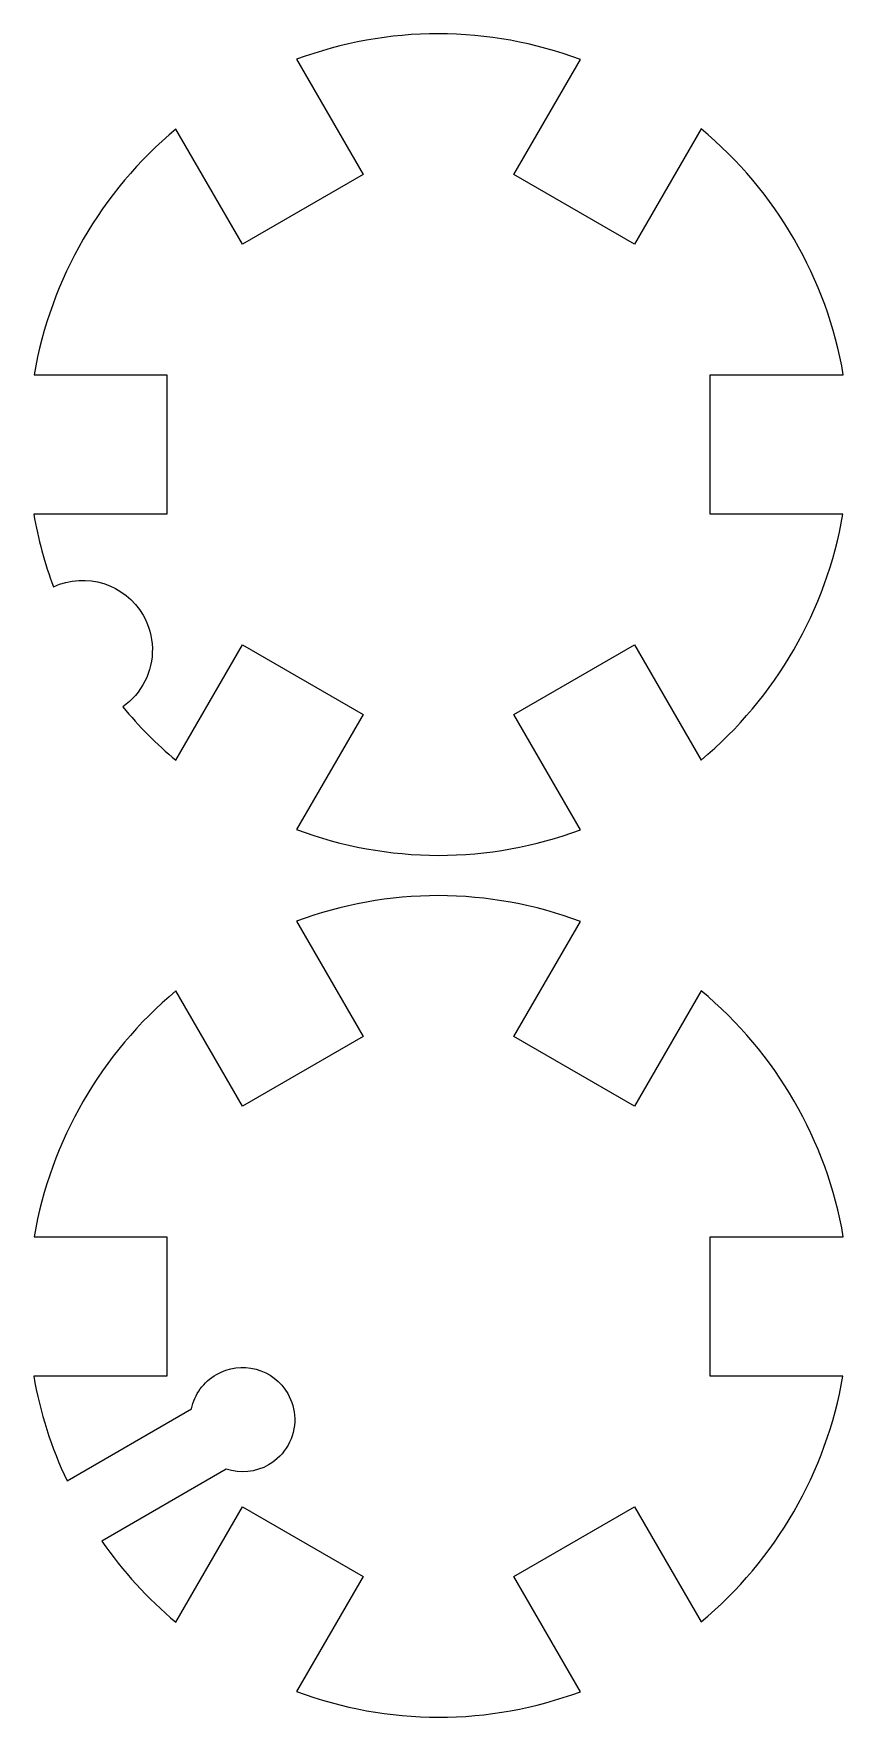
# Model space of a CAD drawing. Extents: x 80 to 228, y 59 to 366.
import ezdxf

# ---------------------------------------------------------------- set-up
doc = ezdxf.new("R2010")
doc.units = 0
doc.layers.add('Layer_1', color=7, linetype='CONTINUOUS')

msp = doc.modelspace()

# ---------------------------------------------------------------- linework, layer by layer
at = {"layer": 'Layer_1', "color": 7}
for p, q in [((128.116437, 360.922772), (140.246481, 339.912654)), ((167.779686, 339.912654), (179.890437, 360.889159)), ((201.92361, 348.251982), (189.776481, 327.212654)), ((140.246481, 339.912654), (118.249686, 327.212654)), ((189.776481, 327.212654), (167.779686, 339.912654)), ((80.246141, 303.368744), (104.483072, 303.368744)), ((104.483072, 303.368744), (104.483072, 277.968744)), ((203.543081, 277.968744), (203.543081, 303.368744)), ((203.543081, 303.368744), (227.857188, 303.368744)), ((227.857188, 303.368744), (227.857188, 303.368744)), ((227.78002, 277.968744), (203.543081, 277.968744)), ((106.102548, 233.084911), (118.249686, 254.124267)), ((118.249686, 254.124267), (140.246481, 241.424267)), ((167.779686, 241.424267), (189.776481, 254.124267)), ((189.776481, 254.124267), (201.90046, 233.124619)), ((140.246481, 241.424267), (128.13573, 220.447762)), ((179.91028, 220.414149), (167.779686, 241.424267)), ((128.116437, 203.726123), (140.246481, 182.715441)), ((201.92361, 191.054769), (189.776481, 170.015441)), ((140.246481, 182.715441), (118.249683, 170.015441)), ((189.776481, 170.015441), (167.779683, 182.715441)), ((80.246141, 146.170965), (104.483072, 146.170965)), ((104.483072, 146.170965), (104.483072, 120.770965)), ((203.543081, 120.770965), (203.543081, 146.170965)), ((203.543081, 146.170965), (227.857188, 146.170965)), ((227.857188, 146.170965), (227.857188, 146.170965)), ((227.780017, 120.770965), (203.543081, 120.770965)), ((86.251093, 101.681285), (108.956181, 114.790281)), ((106.102548, 75.887161), (118.249683, 96.927054)), ((118.249683, 96.927054), (140.246481, 84.227054)), ((167.779683, 84.227054), (189.776481, 96.927054)), ((189.776481, 96.927054), (201.900457, 75.927406)), ((140.246481, 84.227054), (128.13573, 63.251113)), ((179.91028, 63.216936), (167.779683, 84.227054))]:
    msp.add_line(p, q, dxfattribs=at)
for points in [[(154.013083, 365.598743), (145.172615, 365.579976), (136.405219, 363.99691), (128.116437, 360.922772)], [(179.890437, 360.889159), (171.609812, 363.972523), (162.849082, 365.566944), (154.013083, 365.598743)], [(106.12569, 348.212302), (92.444793, 336.814373), (83.270195, 320.916816), (80.246141, 303.368744)], [(118.249686, 327.212654), (118.249686, 327.212654), (106.12569, 348.212302), (106.12569, 348.212302)], [(227.857188, 303.368744), (224.827844, 320.938734), (215.632704, 336.852761), (201.92361, 348.251982)], [(104.483072, 277.968744), (104.483072, 277.968744), (80.168981, 277.968744), (80.168981, 277.968744)], [(80.168981, 277.968744), (80.963345, 273.449402), (82.171165, 269.012582), (83.777221, 264.714204)], [(201.90046, 233.124619), (215.581477, 244.522689), (224.75609, 260.420466), (227.78002, 277.968744)], [(83.777221, 264.714204), (89.73958, 267.482918), (96.829321, 265.244015), (100.120199, 259.553178)], [(100.120199, 259.553178), (101.184175, 257.710572), (101.768151, 255.630176), (101.818499, 253.503039)], [(101.818499, 253.503039), (101.915963, 249.267875), (99.895302, 245.262955), (96.430905, 242.824908)], [(96.430905, 242.824908), (99.349997, 239.289172), (102.587458, 236.02883), (106.102548, 233.084911)], [(128.13573, 220.447762), (136.41639, 217.36459), (145.177118, 215.770361), (154.013083, 215.738743)], [(154.013083, 215.738743), (162.853703, 215.757264), (171.62129, 217.340139), (179.91028, 220.414149)], [(154.013083, 208.400965), (145.172683, 208.38256), (136.405289, 206.799877), (128.116437, 203.726123)], [(179.890434, 203.691946), (171.609775, 206.775117), (162.849047, 208.369346), (154.013083, 208.400965)], [(167.779683, 182.715441), (167.779683, 182.715441), (179.890434, 203.691946), (179.890434, 203.691946)], [(106.125718, 191.015088), (92.444695, 179.617022), (83.270076, 163.719245), (80.246141, 146.170965)], [(118.249683, 170.015441), (118.249683, 170.015441), (106.125718, 191.015088), (106.125718, 191.015088)], [(227.857188, 146.170965), (224.827971, 163.741159), (215.632819, 179.655406), (201.92361, 191.054769)], [(104.483072, 120.770965), (104.483072, 120.770965), (80.168981, 120.770965), (80.168981, 120.770965)], [(80.168981, 120.770965), (81.332659, 114.164162), (83.378312, 107.743554), (86.251093, 101.681285)], [(108.956181, 114.790281), (109.509965, 117.438776), (111.164026, 119.726759), (113.505375, 121.082962)], [(113.505375, 121.082962), (115.693126, 122.346065), (118.29304, 122.68835), (120.73316, 122.034517)], [(120.73316, 122.034517), (123.173281, 121.380683), (125.253723, 119.78429), (126.51681, 117.596529)], [(201.900457, 75.927406), (215.581359, 87.325334), (224.755961, 103.222891), (227.780017, 120.770965)], [(126.51681, 117.596529), (127.31465, 116.214529), (127.752488, 114.654227), (127.790118, 113.058904)], [(127.790118, 113.058904), (127.872404, 109.576442), (126.047097, 106.326823), (123.030375, 104.585069)], [(123.030375, 104.585069), (120.68554, 103.23625), (117.877789, 102.94807), (115.307849, 103.792448)], [(115.307849, 103.792448), (115.307849, 103.792448), (92.606597, 90.685625), (92.606597, 90.685625)], [(92.606597, 90.685625), (96.42275, 85.171089), (100.961939, 80.193816), (106.102548, 75.887161)], [(128.13573, 63.251113), (136.41632, 60.167556), (145.177051, 58.572945), (154.013083, 58.540965)], [(154.013083, 58.540965), (162.853736, 58.559667), (171.621325, 60.142733), (179.91028, 63.216936)]]:
    msp.add_open_spline(points, degree=3, dxfattribs=at)

doc.saveas('drawing.dxf')
